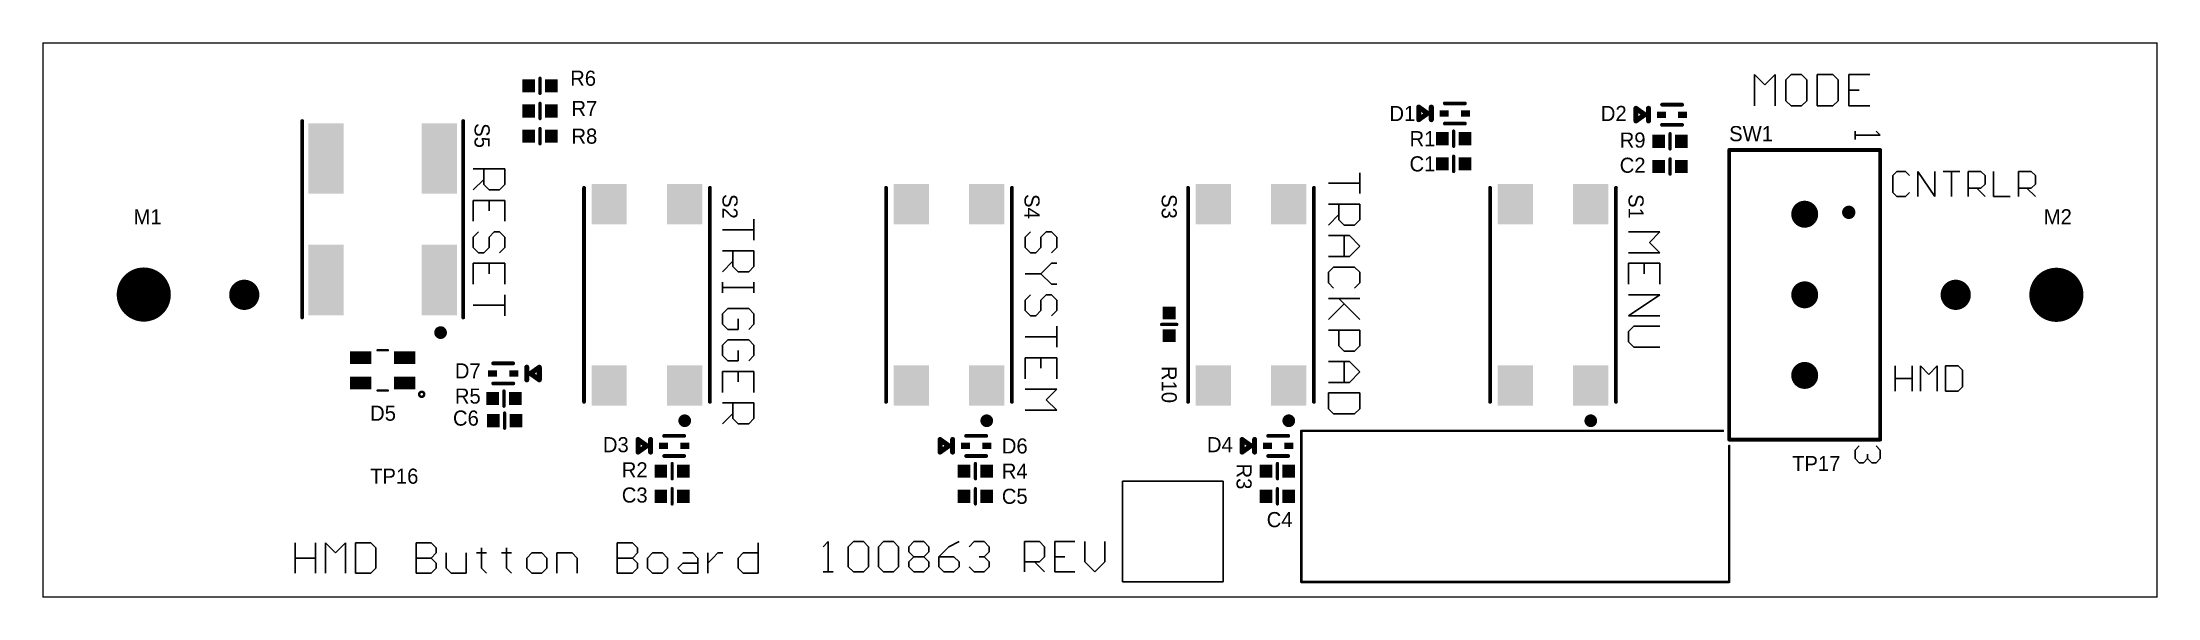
# Model space of a CAD drawing. Extents: x 387.3 to 471.4, y 84.9 to 166.7.
# Drawn here: x 387.3 to 471.4, y 144.6 to 166.7 of the extents above.
import ezdxf

# ---------------------------------------------------------------- set-up
doc = ezdxf.new("R2010")
doc.units = 0
for name, color, linetype in [('MECHANICAL1', 6, 'CONTINUOUS'), ('PADHOLELAYER', 156, 'CONTINUOUS'), ('TOPOVERLAY', 2, 'CONTINUOUS'), ('TOPPASTE', 8, 'CONTINUOUS')]:
    doc.layers.add(name, color=color, linetype=linetype)

msp = doc.modelspace()

# ---------------------------------------------------------------- linework, layer by layer
at = {"layer": 'MECHANICAL1', "const_width": 0.05}
for points in [[(387.334, 166.67), (471.334, 166.67)], [(387.334, 144.67), (387.334, 166.67)], [(471.334, 144.67), (471.334, 166.67)], [(387.334, 144.67), (471.334, 144.67)]]:
    msp.add_lwpolyline(points, dxfattribs=at)
at = {"layer": 'MECHANICAL1', "const_width": 0.025}
for points in [[(387.322, 166.67, 1), (387.347, 166.67, 1)], [(387.322, 166.67, 1), (387.347, 166.67, 1)], [(471.322, 166.67, 1), (471.347, 166.67, 1)], [(471.322, 166.67, 1), (471.347, 166.67, 1)], [(387.322, 144.67, 1), (387.347, 144.67, 1)], [(387.322, 144.67, 1), (387.347, 144.67, 1)], [(471.322, 144.67, 1), (471.347, 144.67, 1)], [(471.322, 144.67, 1), (471.347, 144.67, 1)]]:
    msp.add_lwpolyline(points, format="xyb", close=True, dxfattribs=at)
at = {"layer": 'PADHOLELAYER'}
for points, const_width in [([(457.067, 159.87, 1), (457.602, 159.87, 1)], 0.535), ([(390.804, 156.681, 1), (391.879, 156.681, 1)], 1.075), ([(395.034, 156.67, 1), (395.634, 156.67, 1)], 0.6), ([(457.067, 156.67, 1), (457.602, 156.67, 1)], 0.535), ([(463.034, 156.67, 1), (463.634, 156.67, 1)], 0.6), ([(466.797, 156.67, 1), (467.872, 156.67, 1)], 1.075), ([(457.067, 153.47, 1), (457.602, 153.47, 1)], 0.535)]:
    msp.add_lwpolyline(points, format="xyb", close=True, dxfattribs=dict(at, const_width=const_width))
at = {"layer": 'TOPOVERLAY'}
for p, q in [((455.334, 164.17), (455.334, 165.42)), ((455.334, 165.42), (455.751, 165.003)), ((455.751, 165.003), (456.167, 165.42)), ((456.167, 165.42), (456.167, 164.17)), ((456.792, 165.42), (456.584, 165.212)), ((456.584, 165.212), (456.584, 164.378)), ((457.209, 165.42), (456.792, 165.42)), ((457.417, 165.212), (457.209, 165.42)), ((457.417, 164.378), (457.417, 165.212)), ((457.834, 165.42), (457.834, 164.17)), ((458.458, 165.42), (457.834, 165.42)), ((458.667, 165.212), (458.458, 165.42)), ((458.667, 164.378), (458.667, 165.212)), ((459.916, 165.42), (459.083, 165.42)), ((459.083, 165.42), (459.083, 164.17)), ((459.083, 164.795), (459.5, 164.795)), ((456.584, 164.378), (456.792, 164.17)), ((456.792, 164.17), (457.209, 164.17)), ((457.209, 164.17), (457.417, 164.378)), ((457.834, 164.17), (458.458, 164.17)), ((458.458, 164.17), (458.667, 164.378)), ((459.083, 164.17), (459.916, 164.17)), ((459.334, 163.17), (459.334, 162.837)), ((460.334, 163.004), (460.167, 163.17)), ((459.334, 162.837), (459.334, 163.004)), ((459.334, 163.004), (460.334, 163.004)), ((404.434, 161.67), (405.684, 161.67)), ((404.851, 161.045), (404.851, 161.67)), ((405.684, 161.67), (405.684, 161.045)), ((439.659, 161.52), (439.659, 160.687)), ((461.001, 161.57), (460.834, 161.403)), ((460.834, 161.403), (460.834, 160.737)), ((461.334, 161.57), (461.001, 161.57)), ((461.501, 161.403), (461.334, 161.57)), ((461.834, 160.57), (461.834, 161.57)), ((461.834, 161.57), (462.501, 160.57)), ((462.501, 160.57), (462.501, 161.57)), ((462.834, 161.57), (463.5, 161.57)), ((463.5, 161.57), (463.167, 161.57)), ((463.167, 161.57), (463.167, 160.57)), ((463.833, 160.57), (463.833, 161.57)), ((463.833, 161.57), (464.333, 161.57)), ((464.333, 161.57), (464.5, 161.403)), ((464.5, 161.403), (464.5, 161.07)), ((464.833, 161.57), (464.833, 160.57)), ((465.833, 160.57), (465.833, 161.57)), ((465.833, 161.57), (466.333, 161.57)), ((466.333, 161.57), (466.499, 161.403)), ((466.499, 161.403), (466.499, 161.07)), ((404.851, 161.254), (404.434, 160.837)), ((405.059, 160.837), (404.851, 161.045)), ((405.476, 160.837), (405.059, 160.837)), ((405.684, 161.045), (405.476, 160.837)), ((439.659, 161.104), (438.409, 161.104)), ((439.659, 160.687), (439.659, 161.104)), ((460.834, 160.737), (461.001, 160.57)), ((461.001, 160.57), (461.334, 160.57)), ((461.334, 160.57), (461.501, 160.737)), ((464.333, 160.903), (463.833, 160.903)), ((464.167, 160.903), (464.5, 160.57)), ((464.5, 161.07), (464.333, 160.903)), ((464.833, 160.57), (465.5, 160.57)), ((466.333, 160.903), (465.833, 160.903)), ((466.166, 160.903), (466.499, 160.57)), ((466.499, 161.07), (466.333, 160.903)), ((405.684, 160.421), (404.434, 160.421)), ((404.434, 160.421), (404.434, 159.588)), ((405.059, 160.421), (405.059, 160.004)), ((405.684, 159.588), (405.684, 160.421)), ((438.409, 160.271), (439.659, 160.271)), ((438.826, 159.854), (438.409, 159.438)), ((438.826, 159.646), (438.826, 160.271)), ((439.659, 160.271), (439.659, 159.646)), ((404.434, 158.963), (404.643, 159.171)), ((404.434, 158.546), (404.434, 158.963)), ((405.267, 159.171), (405.059, 158.963)), ((405.059, 158.963), (405.059, 158.546)), ((405.476, 159.171), (405.267, 159.171)), ((405.684, 158.963), (405.476, 159.171)), ((405.684, 158.546), (405.684, 158.963)), ((415.584, 159.254), (414.334, 159.254)), ((415.584, 159.67), (415.584, 158.837)), ((415.584, 158.837), (415.584, 159.254)), ((426.364, 158.962), (426.573, 159.17)), ((426.364, 158.545), (426.364, 158.962)), ((427.197, 159.17), (426.989, 158.962)), ((426.989, 158.962), (426.989, 158.545)), ((427.406, 159.17), (427.197, 159.17)), ((427.614, 158.962), (427.406, 159.17)), ((427.614, 158.545), (427.614, 158.962)), ((438.409, 159.021), (439.242, 159.021)), ((439.034, 159.438), (438.826, 159.646)), ((439.451, 159.438), (439.034, 159.438)), ((439.034, 158.188), (439.034, 159.021)), ((439.242, 159.021), (439.659, 158.605)), ((439.659, 159.646), (439.451, 159.438)), ((450.334, 159.17), (451.584, 159.17)), ((451.584, 159.17), (451.167, 158.754)), ((404.643, 158.338), (404.434, 158.546)), ((404.851, 158.338), (404.643, 158.338)), ((405.059, 158.546), (404.851, 158.338)), ((405.476, 158.338), (405.684, 158.546)), ((414.334, 158.421), (415.584, 158.421)), ((414.751, 157.796), (414.751, 158.421)), ((415.584, 158.421), (415.584, 157.796)), ((426.573, 158.337), (426.364, 158.545)), ((426.781, 158.337), (426.573, 158.337)), ((426.989, 158.545), (426.781, 158.337)), ((427.406, 158.337), (427.614, 158.545)), ((439.242, 158.188), (438.409, 158.188)), ((438.409, 158.188), (439.034, 158.188)), ((439.659, 158.605), (439.242, 158.188)), ((451.584, 158.337), (450.334, 158.337)), ((451.167, 158.754), (451.584, 158.337)), ((405.684, 157.921), (404.434, 157.921)), ((404.434, 157.921), (404.434, 157.088)), ((405.059, 157.921), (405.059, 157.505)), ((405.684, 157.088), (405.684, 157.921)), ((414.751, 158.004), (414.334, 157.588)), ((414.959, 157.588), (414.751, 157.796)), ((415.376, 157.588), (414.959, 157.588)), ((415.584, 157.796), (415.376, 157.588)), ((426.989, 157.504), (426.364, 157.504)), ((427.406, 157.921), (426.989, 157.504)), ((426.989, 157.504), (427.406, 157.088)), ((427.614, 157.921), (427.406, 157.921)), ((438.618, 157.771), (438.409, 157.563)), ((438.409, 157.563), (438.409, 157.147)), ((439.451, 157.771), (438.618, 157.771)), ((439.659, 157.563), (439.451, 157.771)), ((439.659, 157.147), (439.659, 157.563)), ((451.584, 157.921), (450.334, 157.921)), ((450.334, 157.921), (450.334, 157.088)), ((450.959, 157.921), (450.959, 157.504)), ((451.584, 157.088), (451.584, 157.921)), ((405.684, 156.672), (405.684, 155.839)), ((414.334, 156.963), (414.334, 157.171)), ((414.334, 157.171), (414.334, 156.755)), ((415.584, 156.963), (414.334, 156.963)), ((415.584, 157.171), (415.584, 156.755)), ((415.584, 156.755), (415.584, 156.963)), ((426.364, 156.463), (426.573, 156.671)), ((426.364, 156.046), (426.364, 156.463)), ((427.197, 156.671), (426.989, 156.463)), ((426.989, 156.463), (426.989, 156.046)), ((427.406, 156.671), (427.197, 156.671)), ((427.406, 157.088), (427.614, 157.088)), ((427.614, 156.463), (427.406, 156.671)), ((427.614, 156.046), (427.614, 156.463)), ((438.409, 157.147), (438.618, 156.938)), ((439.659, 156.522), (438.409, 156.522)), ((438.409, 156.522), (438.826, 156.522)), ((438.826, 156.522), (439.659, 155.689)), ((439.451, 156.938), (439.659, 157.147)), ((450.334, 156.671), (451.584, 156.671)), ((451.584, 156.671), (450.334, 155.838)), ((405.684, 156.255), (404.434, 156.255)), ((405.684, 155.839), (405.684, 156.255)), ((414.543, 156.13), (414.334, 155.921)), ((414.334, 155.921), (414.334, 155.505)), ((414.334, 155.505), (414.543, 155.297)), ((415.376, 156.13), (414.543, 156.13)), ((414.959, 155.297), (414.959, 155.713)), ((415.584, 155.921), (415.376, 156.13)), ((415.376, 155.297), (415.584, 155.505)), ((415.584, 155.505), (415.584, 155.921)), ((426.573, 155.838), (426.364, 156.046)), ((426.781, 155.838), (426.573, 155.838)), ((426.989, 156.046), (426.781, 155.838)), ((427.406, 155.838), (427.614, 156.046)), ((439.034, 156.314), (438.409, 155.689)), ((439.659, 155.689), (439.034, 156.314)), ((450.334, 155.838), (451.584, 155.838)), ((414.543, 154.88), (414.334, 154.672)), ((414.334, 154.672), (414.334, 154.255)), ((414.543, 155.297), (414.959, 155.297)), ((415.376, 154.88), (414.543, 154.88)), ((415.584, 154.672), (415.376, 154.88)), ((415.584, 154.255), (415.584, 154.672)), ((427.614, 155.005), (426.364, 155.005)), ((427.614, 155.421), (427.614, 154.588)), ((427.614, 154.588), (427.614, 155.005)), ((438.409, 155.272), (439.659, 155.272)), ((438.826, 154.647), (438.826, 155.272)), ((439.659, 155.272), (439.659, 154.647)), ((450.543, 155.421), (450.334, 155.213)), ((450.334, 155.213), (450.334, 154.797)), ((450.334, 154.797), (450.543, 154.588)), ((451.584, 155.421), (450.543, 155.421)), ((414.334, 154.255), (414.543, 154.047)), ((414.543, 154.047), (414.959, 154.047)), ((414.959, 154.047), (414.959, 154.464)), ((415.376, 154.047), (415.584, 154.255)), ((427.614, 154.172), (426.364, 154.172)), ((426.364, 154.172), (426.364, 153.339)), ((426.989, 154.172), (426.989, 153.755)), ((427.614, 153.339), (427.614, 154.172)), ((438.409, 154.023), (439.242, 154.023)), ((439.034, 154.439), (438.826, 154.647)), ((439.451, 154.439), (439.034, 154.439)), ((439.034, 153.19), (439.034, 154.023)), ((439.242, 154.023), (439.659, 153.606)), ((439.659, 154.647), (439.451, 154.439)), ((450.543, 154.588), (451.584, 154.588)), ((460.934, 153.845), (460.934, 152.845)), ((461.601, 153.345), (461.601, 153.845)), ((461.601, 153.845), (461.601, 152.845)), ((461.934, 152.845), (461.934, 153.845)), ((461.934, 153.845), (462.267, 153.512)), ((462.267, 153.512), (462.601, 153.845)), ((462.601, 153.845), (462.601, 152.845)), ((462.934, 153.845), (462.934, 152.845)), ((463.434, 153.845), (462.934, 153.845)), ((463.6, 153.678), (463.434, 153.845)), ((415.584, 153.631), (414.334, 153.631)), ((414.334, 153.631), (414.334, 152.797)), ((414.959, 153.631), (414.959, 153.214)), ((415.584, 152.797), (415.584, 153.631)), ((439.242, 153.19), (438.409, 153.19)), ((438.409, 153.19), (439.034, 153.19)), ((439.659, 153.606), (439.242, 153.19)), ((460.934, 152.845), (460.934, 153.345)), ((460.934, 153.345), (461.601, 153.345)), ((463.434, 152.845), (463.6, 153.012)), ((463.6, 153.012), (463.6, 153.678)), ((414.334, 152.381), (415.584, 152.381)), ((414.751, 151.756), (414.751, 152.381)), ((415.584, 152.381), (415.584, 151.756)), ((426.364, 152.922), (427.614, 152.922)), ((427.614, 152.922), (427.197, 152.506)), ((427.197, 152.506), (427.614, 152.089)), ((439.659, 152.773), (438.409, 152.773)), ((438.409, 152.773), (438.409, 152.148)), ((438.409, 152.148), (438.618, 151.94)), ((439.451, 151.94), (439.659, 152.148)), ((439.659, 152.148), (439.659, 152.773)), ((462.934, 152.845), (463.434, 152.845)), ((414.751, 151.964), (414.334, 151.548)), ((414.959, 151.548), (414.751, 151.756)), ((415.376, 151.548), (414.959, 151.548)), ((415.584, 151.756), (415.376, 151.548)), ((427.614, 152.089), (426.364, 152.089)), ((438.618, 151.94), (439.451, 151.94)), ((459.334, 150.504), (459.501, 150.67)), ((459.334, 150.17), (459.334, 150.504)), ((460.167, 150.67), (460.334, 150.504)), ((460.334, 150.504), (460.334, 150.17)), ((459.501, 150.004), (459.334, 150.17)), ((459.668, 150.004), (459.501, 150.004)), ((459.834, 150.17), (459.668, 150.004)), ((459.834, 150.17), (459.834, 150.337)), ((459.834, 150.337), (459.834, 150.17)), ((460.001, 150.004), (459.834, 150.17)), ((460.167, 150.004), (460.001, 150.004)), ((460.334, 150.17), (460.167, 150.004)), ((430.234, 145.27), (430.234, 149.27)), ((430.234, 149.27), (434.234, 149.27)), ((434.234, 149.27), (434.234, 145.27)), ((397.359, 146.82), (397.359, 145.62)), ((398.159, 146.22), (398.159, 146.82)), ((398.159, 146.82), (398.159, 145.62)), ((398.559, 145.62), (398.559, 146.82)), ((398.559, 146.82), (398.959, 146.42)), ((398.959, 146.42), (399.359, 146.82)), ((399.359, 146.82), (399.359, 145.62)), ((399.759, 146.82), (399.759, 145.62)), ((400.358, 146.82), (399.759, 146.82)), ((400.558, 146.62), (400.358, 146.82)), ((400.558, 145.82), (400.558, 146.62)), ((402.158, 146.82), (402.158, 145.62)), ((402.758, 146.82), (402.158, 146.82)), ((402.958, 146.62), (402.758, 146.82)), ((402.758, 146.22), (402.958, 146.42)), ((402.958, 146.42), (402.958, 146.62)), ((403.357, 146.42), (403.357, 145.82)), ((404.157, 145.62), (404.157, 146.42)), ((404.757, 146.42), (404.557, 146.42)), ((404.557, 146.42), (404.957, 146.42)), ((404.757, 146.62), (404.757, 146.42)), ((404.957, 146.42), (404.757, 146.42)), ((404.757, 146.42), (404.757, 145.82)), ((405.757, 146.42), (405.557, 146.42)), ((405.557, 146.42), (405.957, 146.42)), ((405.757, 146.62), (405.757, 146.42)), ((405.957, 146.42), (405.757, 146.42)), ((405.757, 146.42), (405.757, 145.82)), ((406.756, 146.42), (406.556, 146.22)), ((407.156, 146.42), (406.756, 146.42)), ((407.356, 146.22), (407.156, 146.42)), ((407.756, 145.62), (407.756, 146.42)), ((407.756, 146.42), (408.356, 146.42)), ((408.356, 146.42), (408.556, 146.22)), ((410.155, 146.82), (410.155, 145.62)), ((410.755, 146.82), (410.155, 146.82)), ((410.955, 146.62), (410.755, 146.82)), ((410.755, 146.22), (410.955, 146.42)), ((410.955, 146.42), (410.955, 146.62)), ((411.555, 146.42), (411.355, 146.22)), ((411.955, 146.42), (411.555, 146.42)), ((412.155, 146.22), (411.955, 146.42)), ((412.754, 146.42), (413.154, 146.42)), ((413.154, 146.42), (413.354, 146.22)), ((413.754, 146.42), (413.754, 145.62)), ((413.954, 146.22), (414.154, 146.42)), ((414.154, 146.42), (414.354, 146.42)), ((414.954, 146.22), (415.154, 146.42)), ((415.154, 146.42), (415.753, 146.42)), ((415.753, 146.82), (415.753, 145.62)), ((418.534, 146.87), (418.334, 146.67)), ((418.534, 145.67), (418.534, 146.87)), ((419.334, 146.67), (419.534, 146.87)), ((419.334, 145.87), (419.334, 146.67)), ((419.534, 146.87), (419.934, 146.87)), ((419.934, 146.87), (420.134, 146.67)), ((420.134, 146.67), (420.134, 145.87)), ((420.534, 146.67), (420.734, 146.87)), ((420.534, 145.87), (420.534, 146.67)), ((420.734, 146.87), (421.133, 146.87)), ((421.133, 146.87), (421.333, 146.67)), ((421.333, 146.67), (421.333, 145.87)), ((421.733, 146.67), (421.933, 146.87)), ((421.733, 146.47), (421.733, 146.67)), ((421.933, 146.27), (421.733, 146.47)), ((421.733, 146.07), (421.933, 146.27)), ((421.933, 146.87), (422.333, 146.87)), ((421.933, 146.27), (422.333, 146.27)), ((422.333, 146.87), (422.533, 146.67)), ((422.533, 146.47), (422.333, 146.27)), ((422.333, 146.27), (422.533, 146.07)), ((422.533, 146.67), (422.533, 146.47)), ((423.333, 146.67), (422.933, 146.27)), ((422.933, 146.27), (422.933, 145.87)), ((423.533, 146.27), (422.933, 146.27)), ((423.733, 146.87), (423.333, 146.67)), ((423.733, 146.07), (423.533, 146.27)), ((424.133, 146.67), (424.332, 146.87)), ((424.332, 146.87), (424.732, 146.87)), ((424.732, 146.27), (424.532, 146.27)), ((424.532, 146.27), (424.732, 146.27)), ((424.732, 146.87), (424.932, 146.67)), ((424.932, 146.47), (424.732, 146.27)), ((424.732, 146.27), (424.932, 146.07)), ((424.932, 146.67), (424.932, 146.47)), ((426.334, 145.67), (426.334, 146.87)), ((426.334, 146.87), (426.934, 146.87)), ((426.934, 146.87), (427.134, 146.67)), ((427.134, 146.27), (426.934, 146.07)), ((427.134, 146.67), (427.134, 146.27)), ((428.334, 146.87), (427.534, 146.87)), ((427.534, 146.87), (427.534, 145.67)), ((427.534, 146.27), (427.934, 146.27)), ((428.734, 146.87), (428.734, 146.07)), ((429.533, 146.07), (429.533, 146.87)), ((397.359, 145.62), (397.359, 146.22)), ((397.359, 146.22), (398.159, 146.22)), ((399.759, 145.62), (400.358, 145.62)), ((400.358, 145.62), (400.558, 145.82)), ((402.758, 146.22), (402.158, 146.22)), ((402.158, 146.22), (402.758, 146.22)), ((402.158, 145.62), (402.758, 145.62)), ((402.958, 146.02), (402.758, 146.22)), ((402.758, 145.62), (402.958, 145.82)), ((402.958, 145.82), (402.958, 146.02)), ((403.357, 145.82), (403.557, 145.62)), ((403.557, 145.62), (404.157, 145.62)), ((404.757, 145.82), (404.957, 145.62)), ((405.757, 145.82), (405.957, 145.62)), ((406.556, 146.22), (406.556, 145.82)), ((406.556, 145.82), (406.756, 145.62)), ((406.756, 145.62), (407.156, 145.62)), ((407.156, 145.62), (407.356, 145.82)), ((407.356, 145.82), (407.356, 146.22)), ((408.556, 146.22), (408.556, 145.62)), ((410.755, 146.22), (410.155, 146.22)), ((410.155, 146.22), (410.755, 146.22)), ((410.155, 145.62), (410.755, 145.62)), ((410.955, 146.02), (410.755, 146.22)), ((410.755, 145.62), (410.955, 145.82)), ((410.955, 145.82), (410.955, 146.02)), ((411.355, 146.22), (411.355, 145.82)), ((411.355, 145.82), (411.555, 145.62)), ((411.555, 145.62), (411.955, 145.62)), ((411.955, 145.62), (412.155, 145.82)), ((412.155, 145.82), (412.155, 146.22)), ((412.554, 145.82), (412.754, 146.02)), ((412.754, 145.62), (412.554, 145.82)), ((412.754, 146.02), (413.354, 146.02)), ((413.354, 145.62), (412.754, 145.62)), ((413.354, 146.22), (413.354, 145.62)), ((413.754, 146.02), (413.954, 146.22)), ((413.754, 145.62), (413.754, 146.02)), ((414.954, 145.82), (414.954, 146.22)), ((415.154, 145.62), (414.954, 145.82)), ((415.753, 145.62), (415.154, 145.62)), ((418.334, 145.67), (418.734, 145.67)), ((418.734, 145.67), (418.534, 145.67)), ((419.534, 145.67), (419.334, 145.87)), ((419.934, 145.67), (419.534, 145.67)), ((420.134, 145.87), (419.934, 145.67)), ((420.734, 145.67), (420.534, 145.87)), ((421.133, 145.67), (420.734, 145.67)), ((421.333, 145.87), (421.133, 145.67)), ((421.733, 145.87), (421.733, 146.07)), ((421.933, 145.67), (421.733, 145.87)), ((422.333, 145.67), (421.933, 145.67)), ((422.533, 145.87), (422.333, 145.67)), ((422.533, 146.07), (422.533, 145.87)), ((422.933, 145.87), (423.133, 145.67)), ((423.133, 145.67), (423.533, 145.67)), ((423.533, 145.67), (423.733, 145.87)), ((423.733, 145.87), (423.733, 146.07)), ((424.332, 145.67), (424.133, 145.87)), ((424.732, 145.67), (424.332, 145.67)), ((424.932, 145.87), (424.732, 145.67)), ((424.932, 146.07), (424.932, 145.87)), ((426.934, 146.07), (426.334, 146.07)), ((426.734, 146.07), (427.134, 145.67)), ((427.534, 145.67), (428.334, 145.67)), ((428.734, 146.07), (429.133, 145.67)), ((429.133, 145.67), (429.533, 146.07)), ((434.234, 145.27), (430.234, 145.27))]:
    msp.add_line(p, q, dxfattribs=at)
for points, const_width in [([(407.084, 164.665), (407.084, 165.275)], 0.127), ([(407.084, 163.665), (407.084, 164.275)], 0.127), ([(441.999, 164.125), (442.349, 163.875)], 0.2), ([(441.999, 163.625), (441.999, 164.125)], 0.2), ([(441.999, 163.625), (442.349, 163.875)], 0.2), ([(442.499, 163.625), (442.499, 164.125)], 0.2), ([(443.034, 164.27), (443.834, 164.27)], 0.15), ([(450.629, 164.075), (450.979, 163.825)], 0.2), ([(450.629, 163.575), (450.629, 164.075)], 0.2), ([(450.629, 163.575), (450.979, 163.825)], 0.2), ([(451.129, 163.575), (451.129, 164.075)], 0.2), ([(451.664, 164.22), (452.464, 164.22)], 0.15), ([(397.634, 155.77), (397.634, 163.57)], 0.15), ([(404.034, 155.77), (404.034, 163.57)], 0.15), ([(407.084, 162.665), (407.084, 163.275)], 0.127), ([(443.034, 163.47), (443.834, 163.47)], 0.15), ([(443.384, 162.565), (443.384, 163.175)], 0.127), ([(451.664, 163.42), (452.464, 163.42)], 0.15), ([(451.984, 162.461), (451.984, 163.07)], 0.127), ([(443.384, 161.565), (443.384, 162.175)], 0.127), ([(454.334, 162.42), (460.334, 162.42)], 0.15), ([(454.334, 150.92), (454.334, 162.42)], 0.15), ([(460.334, 150.92), (460.334, 162.42)], 0.15), ([(451.984, 161.461), (451.984, 162.07)], 0.127), ([(408.834, 152.42), (408.834, 160.92)], 0.15), ([(413.834, 152.42), (413.834, 160.92)], 0.15), ([(420.834, 152.42), (420.834, 160.92)], 0.15), ([(425.834, 152.42), (425.834, 160.92)], 0.15), ([(432.834, 152.42), (432.834, 160.92)], 0.15), ([(437.834, 152.42), (437.834, 160.92)], 0.15), ([(444.834, 152.42), (444.834, 160.92)], 0.15), ([(449.834, 152.42), (449.834, 160.92)], 0.15), ([(431.78, 155.495), (432.389, 155.495)], 0.127), ([(400.634, 154.47), (401.034, 154.47)], 0.1), ([(405.222, 153.95), (406.022, 153.95)], 0.15), ([(406.557, 153.295), (406.557, 153.795)], 0.2), ([(406.707, 153.545), (407.057, 153.795)], 0.2), ([(407.057, 153.295), (407.057, 153.795)], 0.2), ([(405.222, 153.15), (406.022, 153.15)], 0.15), ([(406.707, 153.545), (407.057, 153.295)], 0.2), ([(400.634, 152.87), (401.034, 152.87)], 0.1), ([(405.652, 152.246), (405.652, 152.855)], 0.127), ([(405.677, 151.371), (405.677, 151.98)], 0.127), ([(437.334, 151.27), (454.084, 151.27)], 0.1), ([(437.334, 145.27), (437.334, 151.27)], 0.1), ([(410.979, 150.925), (411.329, 150.675)], 0.2), ([(410.979, 150.425), (410.979, 150.925)], 0.2), ([(410.979, 150.425), (411.329, 150.675)], 0.2), ([(411.479, 150.425), (411.479, 150.925)], 0.2), ([(412.014, 151.07), (412.814, 151.07)], 0.15), ([(422.979, 150.925), (423.329, 150.675)], 0.2), ([(422.979, 150.425), (422.979, 150.925)], 0.2), ([(422.979, 150.425), (423.329, 150.675)], 0.2), ([(423.479, 150.425), (423.479, 150.925)], 0.2), ([(424.014, 151.07), (424.814, 151.07)], 0.15), ([(434.979, 150.925), (435.329, 150.675)], 0.2), ([(434.979, 150.425), (434.979, 150.925)], 0.2), ([(434.979, 150.425), (435.329, 150.675)], 0.2), ([(435.479, 150.425), (435.479, 150.925)], 0.2), ([(436.014, 151.07), (436.814, 151.07)], 0.15), ([(454.334, 150.92), (460.334, 150.92)], 0.15), ([(454.334, 145.27), (454.334, 150.67)], 0.1), ([(412.014, 150.27), (412.814, 150.27)], 0.15), ([(412.334, 149.365), (412.334, 149.975)], 0.127), ([(424.014, 150.27), (424.814, 150.27)], 0.15), ([(424.384, 149.365), (424.384, 149.975)], 0.127), ([(436.014, 150.27), (436.814, 150.27)], 0.15), ([(436.384, 149.365), (436.384, 149.975)], 0.127), ([(412.334, 148.365), (412.334, 148.975)], 0.127), ([(424.384, 148.365), (424.384, 148.975)], 0.127), ([(436.384, 148.365), (436.384, 148.975)], 0.127), ([(437.334, 145.27), (454.334, 145.27)], 0.1)]:
    msp.add_lwpolyline(points, dxfattribs=dict(at, const_width=const_width))
for points, const_width in [([(407.053, 165.275, 1), (407.116, 165.275, 1)], 0.0635), ([(407.053, 164.665, 1), (407.116, 164.665, 1)], 0.0635), ([(407.053, 164.275, 1), (407.116, 164.275, 1)], 0.0635), ([(441.949, 164.125, 1), (442.049, 164.125, 1)], 0.1), ([(441.949, 164.125, 1), (442.049, 164.125, 1)], 0.1), ([(442.299, 163.875, 1), (442.399, 163.875, 1)], 0.1), ([(442.299, 163.875, 1), (442.399, 163.875, 1)], 0.1), ([(442.449, 164.125, 1), (442.549, 164.125, 1)], 0.1), ([(442.997, 164.27, 1), (443.072, 164.27, 1)], 0.075), ([(443.797, 164.27, 1), (443.872, 164.27, 1)], 0.075), ([(450.579, 164.075, 1), (450.679, 164.075, 1)], 0.1), ([(450.579, 164.075, 1), (450.679, 164.075, 1)], 0.1), ([(450.929, 163.825, 1), (451.029, 163.825, 1)], 0.1), ([(450.929, 163.825, 1), (451.029, 163.825, 1)], 0.1), ([(451.079, 164.075, 1), (451.179, 164.075, 1)], 0.1), ([(451.627, 164.22, 1), (451.702, 164.22, 1)], 0.075), ([(452.427, 164.22, 1), (452.502, 164.22, 1)], 0.075), ([(397.597, 163.57, 1), (397.672, 163.57, 1)], 0.075), ([(403.997, 163.57, 1), (404.072, 163.57, 1)], 0.075), ([(407.053, 163.665, 1), (407.116, 163.665, 1)], 0.0635), ([(407.053, 163.275, 1), (407.116, 163.275, 1)], 0.0635), ([(441.949, 163.625, 1), (442.049, 163.625, 1)], 0.1), ([(441.949, 163.625, 1), (442.049, 163.625, 1)], 0.1), ([(442.449, 163.625, 1), (442.549, 163.625, 1)], 0.1), ([(442.997, 163.47, 1), (443.072, 163.47, 1)], 0.075), ([(443.353, 163.175, 1), (443.416, 163.175, 1)], 0.0635), ([(443.797, 163.47, 1), (443.872, 163.47, 1)], 0.075), ([(450.579, 163.575, 1), (450.679, 163.575, 1)], 0.1), ([(450.579, 163.575, 1), (450.679, 163.575, 1)], 0.1), ([(451.079, 163.575, 1), (451.179, 163.575, 1)], 0.1), ([(451.627, 163.42, 1), (451.702, 163.42, 1)], 0.075), ([(451.953, 163.07, 1), (452.016, 163.07, 1)], 0.0635), ([(452.427, 163.42, 1), (452.502, 163.42, 1)], 0.075), ([(407.053, 162.665, 1), (407.116, 162.665, 1)], 0.0635), ([(443.353, 162.565, 1), (443.416, 162.565, 1)], 0.0635), ([(443.353, 162.175, 1), (443.416, 162.175, 1)], 0.0635), ([(451.953, 162.461, 1), (452.016, 162.461, 1)], 0.0635), ([(454.297, 162.42, 1), (454.372, 162.42, 1)], 0.075), ([(454.297, 162.42, 1), (454.372, 162.42, 1)], 0.075), ([(460.297, 162.42, 1), (460.372, 162.42, 1)], 0.075), ([(460.297, 162.42, 1), (460.372, 162.42, 1)], 0.075), ([(443.353, 161.565, 1), (443.416, 161.565, 1)], 0.0635), ([(451.953, 162.07, 1), (452.016, 162.07, 1)], 0.0635), ([(451.953, 161.461, 1), (452.016, 161.461, 1)], 0.0635), ([(408.797, 160.92, 1), (408.872, 160.92, 1)], 0.075), ([(413.797, 160.92, 1), (413.872, 160.92, 1)], 0.075), ([(420.797, 160.92, 1), (420.872, 160.92, 1)], 0.075), ([(425.797, 160.92, 1), (425.872, 160.92, 1)], 0.075), ([(432.797, 160.92, 1), (432.872, 160.92, 1)], 0.075), ([(437.797, 160.92, 1), (437.872, 160.92, 1)], 0.075), ([(444.797, 160.92, 1), (444.872, 160.92, 1)], 0.075), ([(449.797, 160.92, 1), (449.872, 160.92, 1)], 0.075), ([(459.212, 159.945, 1), (458.957, 159.945, 1)], 0.275), ([(458.888, 159.945, 1), (459.026, 159.945, 1)], 0.138), ([(459.143, 159.945, 1), (459.281, 159.945, 1)], 0.138), ([(397.597, 155.77, 1), (397.672, 155.77, 1)], 0.075), ([(403.997, 155.77, 1), (404.072, 155.77, 1)], 0.075), ([(431.748, 155.495, 1), (431.811, 155.495, 1)], 0.0635), ([(432.357, 155.495, 1), (432.421, 155.495, 1)], 0.0635), ([(403.259, 155.17, 1), (403.009, 155.17, 1)], 0.254), ([(402.946, 155.17, 1), (403.073, 155.17, 1)], 0.127), ([(403.196, 155.17, 1), (403.323, 155.17, 1)], 0.127), ([(400.609, 154.47, 1), (400.659, 154.47, 1)], 0.05), ([(401.009, 154.47, 1), (401.059, 154.47, 1)], 0.05), ([(405.185, 153.95, 1), (405.26, 153.95, 1)], 0.075), ([(405.985, 153.95, 1), (406.06, 153.95, 1)], 0.075), ([(406.507, 153.795, 1), (406.607, 153.795, 1)], 0.1), ([(407.007, 153.795, 1), (407.107, 153.795, 1)], 0.1), ([(407.007, 153.795, 1), (407.107, 153.795, 1)], 0.1), ([(405.185, 153.15, 1), (405.26, 153.15, 1)], 0.075), ([(405.985, 153.15, 1), (406.06, 153.15, 1)], 0.075), ([(406.507, 153.295, 1), (406.607, 153.295, 1)], 0.1), ([(406.657, 153.545, 1), (406.757, 153.545, 1)], 0.1), ([(406.657, 153.545, 1), (406.757, 153.545, 1)], 0.1), ([(407.007, 153.295, 1), (407.107, 153.295, 1)], 0.1), ([(407.007, 153.295, 1), (407.107, 153.295, 1)], 0.1), ([(400.609, 152.87, 1), (400.659, 152.87, 1)], 0.05), ([(401.009, 152.87, 1), (401.059, 152.87, 1)], 0.05), ([(402.484, 152.72, 1), (402.284, 152.72, 1)], 0.1), ([(402.259, 152.72, 1), (402.309, 152.72, 1)], 0.05), ([(402.459, 152.72, 1), (402.509, 152.72, 1)], 0.05), ([(405.62, 152.855, 1), (405.684, 152.855, 1)], 0.0635), ([(405.62, 152.246, 1), (405.684, 152.246, 1)], 0.0635), ([(408.797, 152.42, 1), (408.872, 152.42, 1)], 0.075), ([(413.797, 152.42, 1), (413.872, 152.42, 1)], 0.075), ([(420.797, 152.42, 1), (420.872, 152.42, 1)], 0.075), ([(425.797, 152.42, 1), (425.872, 152.42, 1)], 0.075), ([(432.797, 152.42, 1), (432.872, 152.42, 1)], 0.075), ([(437.797, 152.42, 1), (437.872, 152.42, 1)], 0.075), ([(444.797, 152.42, 1), (444.872, 152.42, 1)], 0.075), ([(449.797, 152.42, 1), (449.872, 152.42, 1)], 0.075), ([(405.645, 151.98, 1), (405.709, 151.98, 1)], 0.0635), ([(405.645, 151.371, 1), (405.709, 151.371, 1)], 0.0635), ([(412.959, 151.67, 1), (412.709, 151.67, 1)], 0.254), ([(412.646, 151.67, 1), (412.773, 151.67, 1)], 0.127), ([(412.896, 151.67, 1), (413.023, 151.67, 1)], 0.127), ([(424.959, 151.67, 1), (424.709, 151.67, 1)], 0.254), ([(424.646, 151.67, 1), (424.773, 151.67, 1)], 0.127), ([(424.896, 151.67, 1), (425.023, 151.67, 1)], 0.127), ([(436.959, 151.67, 1), (436.709, 151.67, 1)], 0.254), ([(436.646, 151.67, 1), (436.773, 151.67, 1)], 0.127), ([(436.896, 151.67, 1), (437.023, 151.67, 1)], 0.127), ([(437.309, 151.27, 1), (437.359, 151.27, 1)], 0.05), ([(437.309, 151.27, 1), (437.359, 151.27, 1)], 0.05), ([(448.959, 151.67, 1), (448.709, 151.67, 1)], 0.254), ([(448.646, 151.67, 1), (448.773, 151.67, 1)], 0.127), ([(448.896, 151.67, 1), (449.023, 151.67, 1)], 0.127), ([(454.059, 151.27, 1), (454.109, 151.27, 1)], 0.05), ([(410.929, 150.925, 1), (411.029, 150.925, 1)], 0.1), ([(410.929, 150.925, 1), (411.029, 150.925, 1)], 0.1), ([(410.929, 150.425, 1), (411.029, 150.425, 1)], 0.1), ([(410.929, 150.425, 1), (411.029, 150.425, 1)], 0.1), ([(411.279, 150.675, 1), (411.379, 150.675, 1)], 0.1), ([(411.279, 150.675, 1), (411.379, 150.675, 1)], 0.1), ([(411.429, 150.925, 1), (411.529, 150.925, 1)], 0.1), ([(411.429, 150.425, 1), (411.529, 150.425, 1)], 0.1), ([(411.977, 151.07, 1), (412.052, 151.07, 1)], 0.075), ([(412.777, 151.07, 1), (412.852, 151.07, 1)], 0.075), ([(422.929, 150.925, 1), (423.029, 150.925, 1)], 0.1), ([(422.929, 150.925, 1), (423.029, 150.925, 1)], 0.1), ([(422.929, 150.425, 1), (423.029, 150.425, 1)], 0.1), ([(422.929, 150.425, 1), (423.029, 150.425, 1)], 0.1), ([(423.279, 150.675, 1), (423.379, 150.675, 1)], 0.1), ([(423.279, 150.675, 1), (423.379, 150.675, 1)], 0.1), ([(423.429, 150.925, 1), (423.529, 150.925, 1)], 0.1), ([(423.429, 150.425, 1), (423.529, 150.425, 1)], 0.1), ([(423.977, 151.07, 1), (424.052, 151.07, 1)], 0.075), ([(424.777, 151.07, 1), (424.852, 151.07, 1)], 0.075), ([(434.929, 150.925, 1), (435.029, 150.925, 1)], 0.1), ([(434.929, 150.925, 1), (435.029, 150.925, 1)], 0.1), ([(434.929, 150.425, 1), (435.029, 150.425, 1)], 0.1), ([(434.929, 150.425, 1), (435.029, 150.425, 1)], 0.1), ([(435.279, 150.675, 1), (435.379, 150.675, 1)], 0.1), ([(435.279, 150.675, 1), (435.379, 150.675, 1)], 0.1), ([(435.429, 150.925, 1), (435.529, 150.925, 1)], 0.1), ([(435.429, 150.425, 1), (435.529, 150.425, 1)], 0.1), ([(435.977, 151.07, 1), (436.052, 151.07, 1)], 0.075), ([(436.777, 151.07, 1), (436.852, 151.07, 1)], 0.075), ([(454.297, 150.92, 1), (454.372, 150.92, 1)], 0.075), ([(454.297, 150.92, 1), (454.372, 150.92, 1)], 0.075), ([(454.309, 150.67, 1), (454.359, 150.67, 1)], 0.05), ([(460.297, 150.92, 1), (460.372, 150.92, 1)], 0.075), ([(460.297, 150.92, 1), (460.372, 150.92, 1)], 0.075), ([(411.977, 150.27, 1), (412.052, 150.27, 1)], 0.075), ([(412.303, 149.975, 1), (412.366, 149.975, 1)], 0.0635), ([(412.777, 150.27, 1), (412.852, 150.27, 1)], 0.075), ([(423.977, 150.27, 1), (424.052, 150.27, 1)], 0.075), ([(424.353, 149.975, 1), (424.416, 149.975, 1)], 0.0635), ([(424.777, 150.27, 1), (424.852, 150.27, 1)], 0.075), ([(435.977, 150.27, 1), (436.052, 150.27, 1)], 0.075), ([(436.353, 149.975, 1), (436.416, 149.975, 1)], 0.0635), ([(436.777, 150.27, 1), (436.852, 150.27, 1)], 0.075), ([(412.303, 149.365, 1), (412.366, 149.365, 1)], 0.0635), ([(412.303, 148.975, 1), (412.366, 148.975, 1)], 0.0635), ([(424.353, 149.365, 1), (424.416, 149.365, 1)], 0.0635), ([(424.353, 148.975, 1), (424.416, 148.975, 1)], 0.0635), ([(436.353, 149.365, 1), (436.416, 149.365, 1)], 0.0635), ([(436.353, 148.975, 1), (436.416, 148.975, 1)], 0.0635), ([(412.303, 148.365, 1), (412.366, 148.365, 1)], 0.0635), ([(424.353, 148.365, 1), (424.416, 148.365, 1)], 0.0635), ([(436.353, 148.365, 1), (436.416, 148.365, 1)], 0.0635), ([(437.309, 145.27, 1), (437.359, 145.27, 1)], 0.05), ([(437.309, 145.27, 1), (437.359, 145.27, 1)], 0.05), ([(454.309, 145.27, 1), (454.359, 145.27, 1)], 0.05), ([(454.309, 145.27, 1), (454.359, 145.27, 1)], 0.05)]:
    msp.add_lwpolyline(points, format="xyb", close=True, dxfattribs=dict(at, const_width=const_width))
at = {"layer": 'TOPPASTE'}
for points in [[(400.834, 148.27, 1), (400.834, 148.27, 1)], [(458.334, 148.67, 1), (458.334, 148.67, 1)]]:
    msp.add_lwpolyline(points, format="xyb", close=True, dxfattribs=at)
for points in [[(406.384, 164.71), (406.884, 164.71), (406.384, 165.23), (406.884, 165.23)], [(407.284, 164.71), (407.784, 164.71), (407.284, 165.23), (407.784, 165.23)], [(406.384, 163.71), (406.884, 163.71), (406.384, 164.23), (406.884, 164.23)], [(407.284, 163.71), (407.784, 163.71), (407.284, 164.23), (407.784, 164.23)], [(443.194, 163.995), (442.834, 163.995), (443.194, 163.745), (442.834, 163.745)], [(444.034, 163.995), (443.674, 163.995), (444.034, 163.745), (443.674, 163.745)], [(451.824, 163.945), (451.464, 163.945), (451.824, 163.695), (451.464, 163.695)], [(452.664, 163.945), (452.304, 163.945), (452.664, 163.695), (452.304, 163.695)], [(399.284, 160.685), (399.284, 163.48), (397.884, 160.685), (397.884, 163.48)], [(403.784, 160.685), (403.784, 163.48), (402.384, 160.685), (402.384, 163.48)], [(406.384, 162.71), (406.884, 162.71), (406.384, 163.23), (406.884, 163.23)], [(407.284, 162.71), (407.784, 162.71), (407.284, 163.23), (407.784, 163.23)], [(443.184, 163.13), (442.684, 163.13), (443.184, 162.61), (442.684, 162.61)], [(444.084, 163.13), (443.584, 163.13), (444.084, 162.61), (443.584, 162.61)], [(451.784, 163.025), (451.284, 163.025), (451.784, 162.505), (451.284, 162.505)], [(452.684, 163.025), (452.184, 163.025), (452.684, 162.505), (452.184, 162.505)], [(442.684, 161.61), (443.184, 161.61), (442.684, 162.13), (443.184, 162.13)], [(443.584, 161.61), (444.084, 161.61), (443.584, 162.13), (444.084, 162.13)], [(451.284, 161.505), (451.784, 161.505), (451.284, 162.025), (451.784, 162.025)], [(452.184, 161.505), (452.684, 161.505), (452.184, 162.025), (452.684, 162.025)], [(410.534, 159.47), (410.534, 161.07), (409.134, 159.47), (409.134, 161.07)], [(413.534, 159.47), (413.534, 161.07), (412.134, 159.47), (412.134, 161.07)], [(422.534, 159.47), (422.534, 161.07), (421.134, 159.47), (421.134, 161.07)], [(425.534, 159.47), (425.534, 161.07), (424.134, 159.47), (424.134, 161.07)], [(434.534, 159.47), (434.534, 161.07), (433.134, 159.47), (433.134, 161.07)], [(437.534, 159.47), (437.534, 161.07), (436.134, 159.47), (436.134, 161.07)], [(446.534, 159.47), (446.534, 161.07), (445.134, 159.47), (445.134, 161.07)], [(449.534, 159.47), (449.534, 161.07), (448.134, 159.47), (448.134, 161.07)], [(399.284, 155.86), (399.284, 158.655), (397.884, 155.86), (397.884, 158.655)], [(403.784, 155.86), (403.784, 158.655), (402.384, 155.86), (402.384, 158.655)], [(431.824, 156.195), (431.824, 155.695), (432.344, 156.195), (432.344, 155.695)], [(431.824, 155.295), (431.824, 154.795), (432.344, 155.295), (432.344, 154.795)], [(400.384, 153.92), (400.384, 154.42), (399.534, 153.92), (399.534, 154.42)], [(402.134, 153.92), (402.134, 154.42), (401.284, 153.92), (401.284, 154.42)], [(410.534, 152.27), (410.534, 153.87), (409.134, 152.27), (409.134, 153.87)], [(413.534, 152.27), (413.534, 153.87), (412.134, 152.27), (412.134, 153.87)], [(422.534, 152.27), (422.534, 153.87), (421.134, 152.27), (421.134, 153.87)], [(425.534, 152.27), (425.534, 153.87), (424.134, 152.27), (424.134, 153.87)], [(434.534, 152.27), (434.534, 153.87), (433.134, 152.27), (433.134, 153.87)], [(437.534, 152.27), (437.534, 153.87), (436.134, 152.27), (436.134, 153.87)], [(446.534, 152.27), (446.534, 153.87), (445.134, 152.27), (445.134, 153.87)], [(449.534, 152.27), (449.534, 153.87), (448.134, 152.27), (448.134, 153.87)], [(400.384, 152.92), (400.384, 153.42), (399.534, 152.92), (399.534, 153.42)], [(402.134, 152.92), (402.134, 153.42), (401.284, 152.92), (401.284, 153.42)], [(405.022, 153.425), (405.382, 153.425), (405.022, 153.675), (405.382, 153.675)], [(405.862, 153.425), (406.222, 153.425), (405.862, 153.675), (406.222, 153.675)], [(404.952, 152.29), (405.452, 152.29), (404.952, 152.81), (405.452, 152.81)], [(405.852, 152.29), (406.352, 152.29), (405.852, 152.81), (406.352, 152.81)], [(405.477, 151.935), (404.977, 151.935), (405.477, 151.415), (404.977, 151.415)], [(406.377, 151.935), (405.877, 151.935), (406.377, 151.415), (405.877, 151.415)], [(412.174, 150.795), (411.814, 150.795), (412.174, 150.545), (411.814, 150.545)], [(413.014, 150.795), (412.654, 150.795), (413.014, 150.545), (412.654, 150.545)], [(424.174, 150.795), (423.814, 150.795), (424.174, 150.545), (423.814, 150.545)], [(425.014, 150.795), (424.654, 150.795), (425.014, 150.545), (424.654, 150.545)], [(436.174, 150.795), (435.814, 150.795), (436.174, 150.545), (435.814, 150.545)], [(437.014, 150.795), (436.654, 150.795), (437.014, 150.545), (436.654, 150.545)], [(412.134, 149.93), (411.634, 149.93), (412.134, 149.41), (411.634, 149.41)], [(413.034, 149.93), (412.534, 149.93), (413.034, 149.41), (412.534, 149.41)], [(424.184, 149.93), (423.684, 149.93), (424.184, 149.41), (423.684, 149.41)], [(425.084, 149.93), (424.584, 149.93), (425.084, 149.41), (424.584, 149.41)], [(436.184, 149.93), (435.684, 149.93), (436.184, 149.41), (435.684, 149.41)], [(437.084, 149.93), (436.584, 149.93), (437.084, 149.41), (436.584, 149.41)], [(411.634, 148.41), (412.134, 148.41), (411.634, 148.93), (412.134, 148.93)], [(412.534, 148.41), (413.034, 148.41), (412.534, 148.93), (413.034, 148.93)], [(423.684, 148.41), (424.184, 148.41), (423.684, 148.93), (424.184, 148.93)], [(424.584, 148.41), (425.084, 148.41), (424.584, 148.93), (425.084, 148.93)], [(435.684, 148.41), (436.184, 148.41), (435.684, 148.93), (436.184, 148.93)], [(436.584, 148.41), (437.084, 148.41), (436.584, 148.93), (437.084, 148.93)]]:
    msp.add_solid(points, dxfattribs=at)

# ---------------------------------------------------------------- texts
at = {"layer": 'TOPOVERLAY'}
for s, p in [('R6', (408.284, 164.97)), ('R7', (408.334, 163.77)), ('D1', (440.834, 163.57)), ('D2', (449.234, 163.57)), ('R8', (408.334, 162.67)), ('R1', (441.634, 162.57)), ('R9', (449.984, 162.515)), ('SW1', (454.334, 162.77)), ('C1', (441.634, 161.57)), ('C2', (449.984, 161.515)), ('M1', (390.934, 159.47)), ('M2', (466.834, 159.47)), ('D7', (403.702, 153.35)), ('D5', (400.334, 151.67)), ('R5', (403.702, 152.35)), ('C6', (403.627, 151.475)), ('D3', (409.584, 150.42)), ('D6', (425.434, 150.37)), ('D4', (433.584, 150.42)), ('TP16', (400.334, 149.17)), ('R2', (410.334, 149.42)), ('R4', (425.434, 149.37)), ('TP17', (456.834, 149.67)), ('C3', (410.334, 148.42)), ('C5', (425.434, 148.37)), ('C4', (435.959, 147.445))]:
    msp.add_text(s, height=0.6, dxfattribs=at).set_placement(p)
for s, p in [('S5', (404.484, 163.483)), ('S2', (414.334, 160.67)), ('S4', (426.334, 160.67)), ('S3', (431.784, 160.67)), ('S1', (450.334, 160.67)), ('R10', (431.784, 153.845)), ('R3', (434.759, 149.97))]:
    msp.add_text(s, height=0.6, rotation=270, dxfattribs=at).set_placement(p)

doc.saveas('drawing.dxf')
